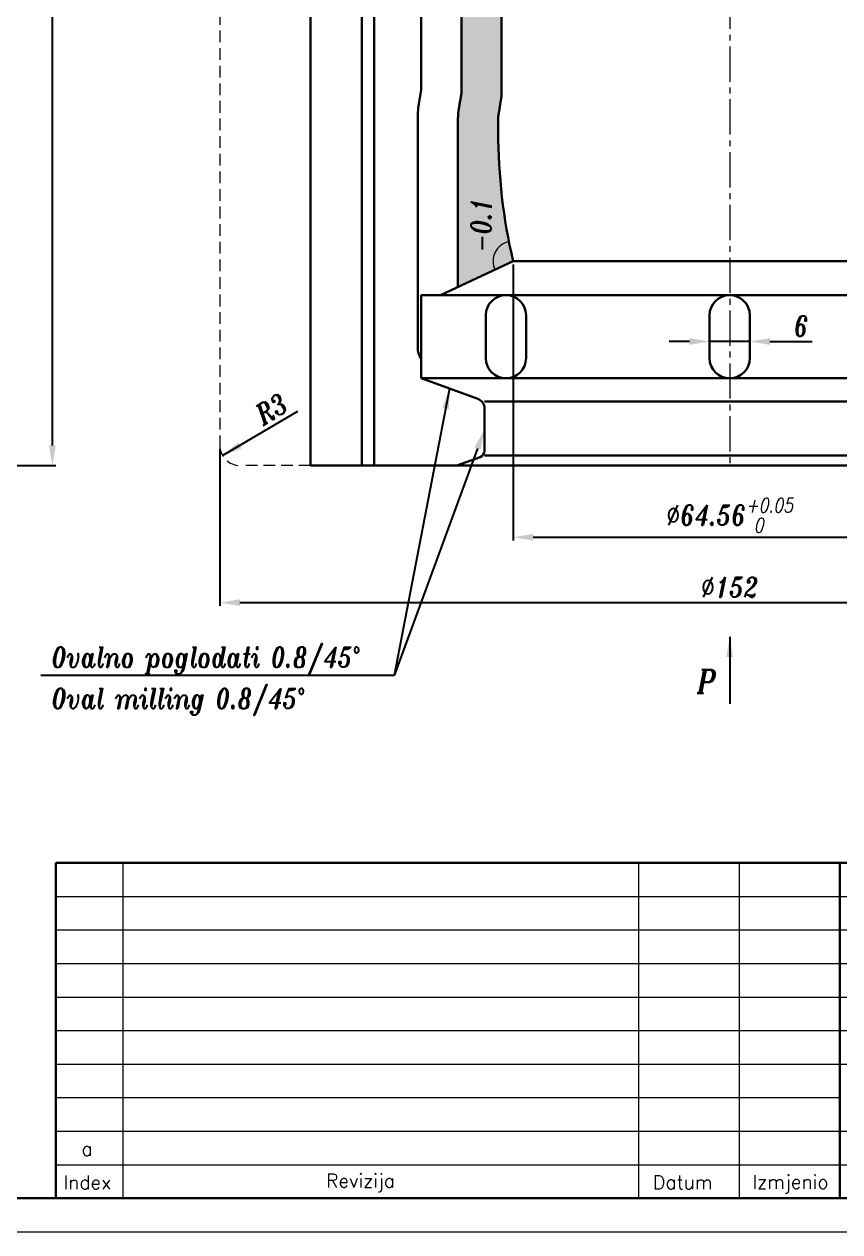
# Model space of a CAD drawing. Extents: x -409 to 838, y -94 to 534.
# Drawn here: x 208.1 to 329.7, y -94.1 to 85.9 of the extents above; entities that cross this region are included whole.
import ezdxf
from ezdxf import colors
from ezdxf.entities.mleader import LeaderData, LeaderLine
from ezdxf.math import Vec2, Vec3

# ---------------------------------------------------------------- set-up
doc = ezdxf.new("R2010")
doc.units = 0
doc.header["$LTSCALE"] = 7
doc.header["$MEASUREMENT"] = 0
doc.linetypes.add('CENTER2', pattern=[1.125, 0.75, -0.125, 0.125, -0.125])
doc.linetypes.add('HIDDEN', pattern=[0.375, 0.25, -0.125])
doc.layers.get('0').update_dxf_attribs({"linetype": 'CONTINUOUS', "lineweight": 15})
for name, color, linetype, lineweight in [('1', 1, 'CENTER2', 15), ('2', 2, 'HIDDEN', 15), ('3', 3, 'CONTINUOUS', 30), ('8', 252, 'CONTINUOUS', 15), ('ENGLISH', 252, 'CONTINUOUS', 18)]:
    doc.layers.add(name, color=color, linetype=linetype, lineweight=lineweight)
doc.styles.add('ITALICT', font='ITALICT.shx', dxfattribs={"width": 0.8, "height": 3})
doc.styles.add('ROMANS', font='romans.shx')
doc.styles.get("Standard").update_dxf_attribs({"font": 'isocp.shx', "height": 3})
doc.dimstyles.get("Standard").update_dxf_attribs({"dimtxt": 3, "dimasz": 3, "dimexe": 0.5, "dimexo": 0.5, "dimgap": 0.8, "dimtad": 1, "dimdsep": 46, "dimtxsty": 'ITALICT', "dimcen": 0.09, "dimazin": 2, "dimtfac": 1, "dimtmove": 0, "dimatfit": 3, "dimfxl": 1, "dimtolj": 1, "dimtzin": 0, "dimarcsym": 0})
doc.dimstyles.new('Standard$0', dxfattribs={"dimtxt": 3, "dimasz": 3, "dimexe": 0.5, "dimexo": 0.5, "dimgap": 0.8, "dimtad": 1, "dimdsep": 46, "dimtxsty": 'ITALICT', "dimcen": 0.09, "dimazin": 2, "dimtfac": 1, "dimtmove": 0, "dimatfit": 3, "dimfxl": 1, "dimtolj": 1, "dimtzin": 0, "dimarcsym": 0})

# ---------------------------------------------------------------- blocks, each defined once
blk = doc.blocks.new('*D56')
at = {"color": 0, "lineweight": -2}
for p, q in [((237.2560759354109, 22.61825387316441), (237.2560759354109, -0.8219221652613342)), ((389.2560759354111, 22.6182538731645), (389.2560759354111, -0.8219221652613342)), ((240.2560759354109, -0.3219221652613342), (386.2560759354111, -0.3219221652613342))]:
    blk.add_line(p, q, dxfattribs=at)
at = {"color": 0}
for points in [[(240.2560759354109, 0.1780778347386658), (240.2560759354109, -0.8219221652613342), (237.2560759354109, -0.3219221652613342)], [(386.2560759354111, -0.8219221652613342), (386.2560759354111, 0.1780778347386658), (389.2560759354111, -0.3219221652613342)]]:
    blk.add_solid(points, dxfattribs=at)
at = {"color": 0, "insert": (313.256075935411, 1.978077834738666), "char_height": 3, "attachment_point": 5, "style": 'ITALICT'}
blk.add_mtext('\\A1;%%c152', dxfattribs=at)
blk = doc.blocks.new('*D64')
at = {"color": 0, "lineweight": -2}
blk.add_line((237.6738271745294, 21.59116797612845), (248.8635718050158, 28.20854019661742), dxfattribs=at)
at = {"color": 0}
blk.add_solid([(240.0015616192382, 23.54862866664462), (240.5105902515835, 22.68787907968412), (237.6738271745294, 21.59116797612845)], dxfattribs=at)
at = {"color": 0, "insert": (244.9384072723479, 28.55937262312157), "char_height": 3, "attachment_point": 5, "rotation": 30.59914906915379, "style": 'ITALICT'}
blk.add_mtext('\\A1;R3', dxfattribs=at)
blk = doc.blocks.new('*D93')
at = {"color": 0, "lineweight": -2}
for p, q in [((148.2258858793589, 204.2182538731645), (212.8001589766388, 204.2182538731645)), ((212.3001589766388, 23.11825387316446), (212.3001589766388, 201.2182538731645)), ((147.3758858793589, 20.11825387316445), (212.8001589766388, 20.11825387316446))]:
    blk.add_line(p, q, dxfattribs=at)
at = {"color": 0}
for points in [[(212.8001589766388, 201.2182538731645), (211.8001589766388, 201.2182538731645), (212.3001589766388, 204.2182538731645)], [(211.8001589766388, 23.11825387316446), (212.8001589766388, 23.11825387316446), (212.3001589766388, 20.11825387316446)]]:
    blk.add_solid(points, dxfattribs=at)
at = {"color": 0, "insert": (210.0001589766388, 106.2553920564385), "char_height": 3, "attachment_point": 5, "rotation": 90, "style": 'ITALICT'}
blk.add_mtext('\\A1;184.1', dxfattribs=at)
blk = doc.blocks.new('*D117')
at = {"color": 0, "linetype": 'ByBlock', "lineweight": -2}
for p, q in [((307.2560759354108, 38.60731341265144), (304.2560759354108, 38.60731341265144)), ((310.2560759354108, 39.10731341265144), (310.2560759354108, 39.10731341265144)), ((316.2560759354108, 38.60731341265144), (310.2560759354108, 38.60731341265144)), ((316.2560759354108, 39.10731341265144), (316.2560759354108, 39.10731341265144)), ((319.2560759354108, 38.60731341265144), (325.5703616496965, 38.60731341265144))]:
    blk.add_line(p, q, dxfattribs=at)
at = {"color": 0}
for points in [[(307.2560759354108, 38.10731341265144), (307.2560759354108, 39.10731341265144), (310.2560759354108, 38.60731341265144)], [(319.2560759354108, 39.10731341265144), (319.2560759354108, 38.10731341265144), (316.2560759354108, 38.60731341265144)]]:
    blk.add_solid(points, dxfattribs=at)
at = {"color": 0, "insert": (323.9132187925536, 40.90731341265144), "char_height": 3, "attachment_point": 5, "style": 'ITALICT'}
blk.add_mtext('\\A1;6', dxfattribs=at)
blk = doc.blocks.new('*D286')
at = {"color": 0, "lineweight": -2}
for p, q in [((280.9760759354108, 50.06825387316456), (280.9760759354108, 8.923402199226238)), ((345.5360759354111, 50.06825387316449), (345.5360759354111, 8.923402199226238)), ((283.9760759354108, 9.423402199226238), (342.5360759354111, 9.423402199226238))]:
    blk.add_line(p, q, dxfattribs=at)
at = {"color": 0}
for points in [[(283.9760759354108, 9.923402199226238), (283.9760759354108, 8.923402199226238), (280.9760759354108, 9.423402199226238)], [(342.5360759354111, 8.923402199226238), (342.5360759354111, 9.923402199226238), (345.5360759354111, 9.423402199226238)]]:
    blk.add_solid(points, dxfattribs=at)
at = {"color": 0, "insert": (313.2560759354109, 12.70840219922624), "char_height": 3, "attachment_point": 5, "style": 'ITALICT'}
blk.add_mtext('\\A1;%%C64.56{}{\\H0.71x;\\C3;\\S+0.05^  0;}{{}}', dxfattribs=at)

msp = doc.modelspace()

# ---------------------------------------------------------------- hatches: boundary and pattern name
h = msp.add_hatch(color=256)
h.paths.add_polyline_path([(280.3465947633231, 53.50146942166903, 0.4817394306611191), (278.257153011271, 49.3003981508603), (280.9760759354107, 50.56825387316496, -0.008823786204246514)])
h.paths.add_polyline_path([(345.5360759354096, 50.56825387316495), (348.2549988595505, 49.30039815086015, 0.481739430661079), (346.165557107499, 53.50146942166889, -0.00882378620420941)])
h.paths.add_polyline_path([(300.4060759354109, 277.4682538731645), (300.406075935411, 278.6682538731645, 0.414213562373095), (299.606075935411, 279.4682538731645), (297.4060759354109, 279.4682538731645, 0.3991231770925686), (300.2507596244776, 276.4722770969598)])
h.paths.add_polyline_path([(329.106075935411, 279.4682538731645), (326.9060759354109, 279.4682538731646, 0.4142135623731783), (326.106075935411, 278.6682538731646), (326.106075935411, 277.4682538731645), (326.2613922463443, 276.4722770969598, 0.3991231770926062)])
at = {"layer": '8'}
h = msp.add_hatch(dxfattribs=at)
h.set_pattern_fill('DOTS', color=256, scale=15, angle=45, style=0)
h.set_pattern_definition([(45, (-1198.936798931267, 0), (-0.331456303681194, 0.9943689110435826), [0, -0.9375])])
edge = h.paths.add_edge_path()
edge.add_line((273.2560759354109, 75.61620784965243), (272.8782039980207, 73.34588368583681))
edge.add_arc((281.7560759354099, 71.86825387316466), 8.999999999998966, 170.5503343472685, 179.9999999999999)
edge.add_line((272.7560759354109, 71.86825387316449), (272.7560759354109, 46.73520147406501))
edge.add_line((272.7560759354109, 46.73520147406501), (278.257153011271, 49.3003981508603))
edge.add_arc((280.976075935412, 50.56825387316499), 3.000000000000038, 102.11221756034831, 205.0000197471108, ccw=False)
edge.add_arc((363.7602200795558, 69.86825387316378), 85.00414414414485, 179.9999999999995, 191.1011123834041, ccw=False)
edge.add_line((278.7560759354109, 69.86825387316378), (278.7560759354109, 71.86825387316401))
edge.add_arc((281.7560759354189, 71.86825387316401), 3.000000000007955, 170.5503343472787, 180, ccw=False)
edge.add_line((278.7967852896143, 72.36079714405605), (279.2153665812077, 74.8757106022737))
edge.add_arc((276.2560759354033, 75.36825387316503), 3.000000000007618, 350.5503343472689, 359.9999999999901)
edge.add_line((279.2560759354109, 75.36825387316452), (279.2560759354109, 89.67032076156731))
edge.add_spline(control_points=[(279.2560759354109, 89.67032076156731), (279.0933635578896, 89.72860268470255), (278.15415820944, 89.95220388262476), (275.6931615385263, 88.91301644209032), (276.6341928735308, 92.72060874331784), (276.4212120460931, 94.65563101290924), (275.7255798735025, 98.1758635917008), (278.0519175120259, 97.46545129399486), (279.0900810098967, 97.51340918166842), (279.2560759354108, 97.53105125207009)], knot_values=[1.098986622726365, 1.098986622726365, 1.098986622726365, 1.098986622726365, 1.615113882004922, 3.932119042406433, 6.418787099885904, 9.439016894986786, 11.67917280783765, 14.09051431805087, 14.56898365671836, 14.56898365671836, 14.56898365671836, 14.56898365671836], degree=3, periodic=0)
edge.add_line((279.2560759354109, 97.53105125207009), (279.2560759354109, 184.1682538731639))
edge.add_arc((276.256075935403, 184.1682538731639), 3.000000000007958, 0, 9.449665652716533)
edge.add_line((279.2153665812075, 184.660797144056), (278.7967852896142, 187.1757106022737))
edge.add_arc((281.7560759354189, 187.6682538731651), 3.000000000007958, 180, 189.4496656527165, ccw=False)
edge.add_line((278.7560759354109, 187.6682538731651), (278.7560759354109, 191.6682538731645))
edge.add_arc((311.5624050493348, 191.6682538731644), 32.80632911392384, 132.1347673838169, 180, ccw=False)
edge.add_arc((279.356075935411, 227.2682538731645), 15.19999999999994, 312.1347673838162, 4.929839500941279)
edge.add_line((294.4998462128937, 228.5744781199277), (294.4595387471504, 229.0417845592291))
edge.add_arc((349.2560759354121, 233.7682538731648), 55.00000000000114, 171.1364726862578, 184.9298395009412, ccw=False)
edge.add_line((294.9128777214256, 242.2427336728632), (299.4704136912056, 271.4682538731645))
edge.add_line((299.4704136912056, 271.4682538731645), (289.8938069307819, 271.4682538731645))
edge.add_arc((289.893806930782, 268.4682538731645), 3.000000000000008, 351.1364726862579, 90, ccw=False)
edge.add_line((292.8579813788176, 268.0060095204537), (288.9845288253545, 243.1672223782846))
edge.add_arc((349.2560759354146, 233.7682538731642), 61.00000000000372, 171.1364726862579, 184.9298395009407)
edge.add_line((288.4817346902493, 228.5261697249808), (288.5220421559924, 228.0588632856802))
edge.add_arc((279.3560759354111, 227.2682538731645), 9.199999999999877, 312.1347673838158, 4.9298395009412275, ccw=False)
edge.add_arc((311.5624050493345, 191.6682538731644), 38.80632911392365, 132.1347673838165, 179.9999999999999)
edge.add_line((272.7560759354109, 191.6682538731645), (272.7560759354109, 187.6682538731645))
edge.add_arc((281.7560759354092, 187.6682538731644), 8.999999999998295, 180, 189.449665652731)
edge.add_line((272.8782039980206, 186.1906240604926), (273.2560759354109, 183.9202998966768))
edge.add_line((273.2560759354109, 183.9202998966764), (273.2560759354109, 90.05493134319698))
edge.add_line((273.2560759354109, 90.05493134319698), (273.2560759354109, 75.61620784965243))
h.paths.add_polyline_path([(273.9307333137828, 51.41018654002153), (273.9307333137828, 60.79590082573583), (278.4307333137828, 60.79590082573583), (278.4307333137828, 51.41018654002153)], flags=24)
h.paths.add_polyline_path([(292.5637137347646, 260.3095547576244), (293.6022621374001, 269.9825335778328), (298.0765474947652, 269.5021477528252), (297.0379990921296, 259.8291689326168)], flags=24)
h.paths.add_polyline_path([(274.6989330782681, 138.6054220708533), (277.9132187925538, 138.6054220708533), (277.9132187925538, 132.6054220708533), (274.6989330782681, 132.6054220708533)], flags=24)

# ---------------------------------------------------------------- linework, layer by layer
for p, q in [((222.8160885203038, -39.13705040572137), (222.8160885203038, -89.13705040572154)), ((299.657893717166, -39.13705040572137), (299.657893717166, -89.13705040572154)), ((314.657893717166, -39.13705040572137), (314.657893717166, -89.13705040572154)), ((212.8160885203038, -44.13705040572137), (426.4996989140282, -44.13705040572148)), ((426.4996989140282, -49.13705040572148), (212.8160885203038, -49.13705040572137)), ((212.8160885203038, -54.13705040572148), (381.657893717166, -54.13705040572148)), ((212.8160885203038, -59.13705040572148), (381.657893717166, -59.13705040572148)), ((212.8160885203038, -64.13705040572148), (381.657893717166, -64.13705040572148)), ((212.8160885203038, -69.13705040572148), (426.4996989140282, -69.13705040572148)), ((329.657893717166, -74.13705040572148), (212.8160885203038, -74.13705040572148)), ((212.8160885203038, -79.1370504057216), (426.4996989140282, -79.13705040572148)), ((212.8160885203038, -84.13705040572148), (426.4996989140282, -84.13705040572148)), ((11.49969891402822, -94.1370504057216), (431.4996989140282, -94.1370504057216))]:
    msp.add_line(p, q)
msp.add_arc((280.9760759354119, 50.56825387316502), 3, 102.1122175603474, 205.0000197471127)
at = {"layer": '1'}
msp.add_line((313.2560759354109, 279.4682538731645), (313.2560759354108, 20.11825387316435), dxfattribs=at)
at = {"layer": '2'}
for p, q in [((237.2560759354112, 184.7182538731645), (237.256075935411, 23.11825387316443)), ((250.7560759354109, 20.11825387316444), (240.2560759354109, 20.11825387316444))]:
    msp.add_line(p, q, dxfattribs=at)
msp.add_arc((240.2560759354109, 23.11825387316444), 3, 180, 270, dxfattribs=at)
at = {"layer": '3'}
for p, q in [((250.7560759354109, 279.4682538731645), (250.756075935411, 20.11825387316446)), ((258.4362312757232, 279.4682538731645), (258.4362312757232, 20.11825387316441)), ((260.2560836188025, 279.4682538731645), (260.2560836188026, 20.11825387316446)), ((273.2560759354109, 75.61620784965241), (273.2560759354109, 183.9202998966769)), ((279.2560759354109, 75.3682538731645), (279.2560759354109, 184.1682538731645)), ((267.2560759354109, 76.11211580262798), (267.2560759354109, 183.4243919437)), ((267.2560759354109, 76.112115802628), (266.9596227064272, 74.33097022761828)), ((273.2560759354109, 75.61620784965241), (272.8782039980207, 73.3458836858368)), ((279.2153665812077, 74.8757106022737), (278.7967852896142, 72.36079714405531)), ((266.7560759354109, 37.72608498215776), (266.7560759354109, 71.8682538731645)), ((272.7560759354109, 46.73520147406501), (272.7560759354109, 71.8682538731645)), ((278.7560759354109, 69.8682538731645), (278.7560759354109, 71.8682538731645)), ((280.9760759354106, 50.56825387316447), (270.1558643307576, 45.52270179895758)), ((313.2560759354106, 50.56825387316447), (280.9760759354116, 50.56825387316495)), ((313.2560759354106, 50.56825387316447), (345.5360759354096, 50.56825387316495)), ((267.2560759354105, 45.52270179895807), (267.256075935411, 33.11777258697997)), ((313.2560759354103, 45.52270179895801), (267.2560759354105, 45.52270179895807)), ((313.2560759354109, 45.52270179895801), (359.2560759354107, 45.52270179895807)), ((276.9035634380478, 42.52270179895802), (276.9035634380476, 36.1177725869813)), ((282.9035634380478, 42.52270179895802), (282.9035634380476, 36.11777258698109)), ((310.2560759354103, 42.52270179895799), (310.2560759354109, 36.11777258698015)), ((316.2560759354103, 42.52270179895799), (316.2560759354109, 36.11777258698023)), ((267.256075935411, 33.11777258697997), (313.256075935411, 33.11777258698008)), ((275.7191061503995, 30.03748149702879), (267.256075935411, 33.11777258697997)), ((359.2560759354109, 33.11777258697997), (313.2560759354109, 33.11777258698008)), ((313.256075935411, 29.67825387316439), (276.7060759354113, 29.67825387316439)), ((313.2560759354109, 29.67825387316439), (349.8060759354105, 29.67825387316439)), ((276.7060759354109, 28.62794256584992), (276.7060759354108, 22.318461411374)), ((276.7060759354111, 21.61825387316433), (313.2560759354108, 21.61825387316433)), ((349.8060759354107, 21.61825387316433), (313.2560759354109, 21.61825387316433)), ((313.2560759354109, 20.11825387316433), (250.7560759354107, 20.11825387316444)), ((276.0480960787366, 21.37876879058812), (272.5848598062293, 20.11825387316444)), ((313.2560759354109, 20.11825387316433), (375.7560759354112, 20.11825387316444)), ((212.8160885203038, -39.13705040572137), (426.4996989140282, -39.13705040572137)), ((212.8160885203038, -39.13705040572137), (212.8160885203038, -89.13705040572154)), ((329.657893717166, -39.13705040572137), (329.657893717166, -89.13705040572154)), ((31.49969891402822, -89.1370504057216), (426.4996989140282, -89.13705040572154)), ((212.8160885203038, -89.13705040572165), (426.4996989140282, -89.13705040572154))]:
    msp.add_line(p, q, dxfattribs=at)
for centre, radius, start, end in [((281.7560759354109, 71.8682538731645), 15, 170.5503343472687, 180), ((276.2560759354109, 75.3682538731645), 3, 350.5503343472685, 0), ((281.7560759354109, 71.8682538731645), 9, 170.5503343472687, 180), ((281.7560759354109, 71.8682538731645), 3, 170.5503343472685, 180), ((363.7602200795596, 69.86825387316452), 85.00414414414865, 180, 193.1233227372462), ((279.9035634380478, 42.52270179895802), 3.00000000000002, 0, 180), ((313.2560759354103, 42.52270179895799), 3.00000000000002, 0, 180), ((269.7560759354109, 37.72608498215776), 3.000000000000001, 180.0000000000001, 213.5573097619188), ((279.9035634380476, 36.11777258698119), 3.000000000000075, 180, 0), ((313.256075935411, 36.11777258698015), 3.000000000000075, 180, 0), ((275.206075935411, 28.62794256584992), 1.5, 0, 69.99999999999649), ((275.7060759354109, 22.31846141137405), 1, 290.0000000000001, 0)]:
    msp.add_arc(centre, radius, start, end, dxfattribs=at)

# ---------------------------------------------------------------- texts
at = {"style": 'ITALICT', "width": 0.8000000000000002}
msp.add_text('-0.1', height=3, rotation=90, dxfattribs=at).set_placement((277.6807333137828, 51.93161511145006))
at = {"style": 'ITALICT'}
for s, height, width, p in [('Ovalno poglodati 0.8/45°', 3, 0.8000000000000002, (212.175990135408, -9.968090719801111)), ('P', 3.5, 0.8, (308.38604634764, -13.84348250865155))]:
    msp.add_text(s, height=height, dxfattribs=dict(at, width=width)).set_placement(p)
at = {"style": 'ROMANS'}
for s, p in [('a', (216.6277789957598, -82.78871469239823)), ('Index', (213.932129838752, -87.78871469239812)), ('Revizija', (253.077433721882, -87.54312768912678)), ('Datum', (301.8199026678883, -87.77141718549046)), ('Izmjenio', (316.656349963903, -87.71357583652457))]:
    msp.add_text(s, height=2.05, dxfattribs=at).set_placement(p)
at = {"layer": 'ENGLISH', "style": 'ITALICT', "width": 0.8000000000000002}
msp.add_text('Oval milling 0.8/45°', height=3, dxfattribs=at).set_placement((212.175990135408, -16.11299422733029))

# ---------------------------------------------------------------- dimensions: what is measured, and where the dimension line sits
dim = msp.add_linear_dim(base=(212.3001589766388, 204.2182538731645), p1=(146.8758858793589, 20.11825387316445), p2=(147.7258858793589, 204.2182538731645), angle=90, dimstyle='Standard', override={"dimtmove": 0})
dim.commit()
dim.dimension.update_dxf_attribs({"geometry": '*D93', "text_midpoint": (212.3001589766388, 106.2553920564385), "dimtype": 160})
for base, p1, p2, text, dimstyle, override, picture, middle in [((345.5360759354111, 9.423402199226238), (280.9760759354108, 50.56825387316456), (345.5360759354111, 50.56825387316449), '<>{}{\\H0.71x;\\C3;\\S+0.05^  0;}{{}}', 'Standard$0', {"dimpost": '%%C<>', "dimtp": 0.05}, '*D286', (313.2560759354109, 9.423402199226238)), ((389.2560759354111, -0.3219221652613342), (237.2560759354109, 23.11825387316441), (389.2560759354111, 23.1182538731645), '%%c<>', 'Standard', {"dimtmove": 0}, '*D56', (313.256075935411, -0.3219221652613342))]:
    dim = msp.add_linear_dim(base=base, p1=p1, p2=p2, text=text, dimstyle=dimstyle, override=override)
    dim.commit()
    dim.dimension.update_dxf_attribs({"geometry": picture, "text_midpoint": middle, "dimtype": 160})
dim = msp.add_linear_dim(base=(310.2560759354108, 38.60731341265144), p1=(316.2560759354108, 38.60731341265144), p2=(310.2560759354108, 38.60731341265144), dimstyle='Standard', override={"dimarcsym": 1})
dim.commit()
dim.dimension.update_dxf_attribs({"geometry": '*D117', "text_midpoint": (323.9132187925536, 38.60731341265144), "dimtype": 160})
dim = msp.add_radius_dim(center=(240.2560759354107, 23.11825387316429), mpoint=(237.6738271745294, 21.59116797612845), dimstyle='Standard', override={"dimtmove": 1})
dim.commit()
dim.dimension.update_dxf_attribs({"geometry": '*D64', "text_midpoint": (246.1091731267421, 26.57964857311243), "dimtype": 164})

# ---------------------------------------------------------------- leaders
for points, override in [([(271.4875910429053, 31.57762704200438), (263.2653053601579, -11.20549320886822)], {"dimasz": 3, "dimgap": 0.8, "dimtad": 0}), ([(313.256075935411, -5.412055685846489), (313.256075935411, -15.41205568584648)], {"dimgap": 0.7, "dimtad": 0})]:
    msp.add_leader(points, dimstyle='Standard', override=override)
ml = msp.add_multileader_mtext('Standard')
ml.set_content('', color=256)
ml.set_leader_properties()
ml.build(insert=Vec2(0, 0))
ml.multileader.update_dxf_attribs({"text_right_attachment_type": 6, "dogleg_length": 0.36, "arrow_head_size": 3})
ctx = ml.context
ctx.base_point, ctx.arrow_head_size, ctx.plane_origin = Vec3(208.5699075218749, -11.20549320886822), 3, Vec3(296.6998012614258, -63.19774969984483)
ctx.right_attachment, ctx.text_align_type, ctx.attachment_type = 6, 2, 2
notes = []
notes.append((ctx, [(0, (1, 1, 0), (263.2653053601579, -11.20549320886822), (-1, 0), 50.69539783828303, [(0, [(276.7060759354108, 25.47320198861196)], 0, [])])]))
ctx.mtext.insert, ctx.mtext.alignment, ctx.mtext.flow_direction = Vec3(210.5699075218749, -11.20549320886822), 3, 5
for ctx, leaders in notes:
    for number, flags, end, landing, length, lines in leaders:
        leader = LeaderData()
        leader.index, (leader.has_last_leader_line, leader.has_dogleg_vector, leader.attachment_direction) = number, flags
        leader.last_leader_point, leader.dogleg_vector, leader.dogleg_length = Vec3(end), Vec3(landing), length
        for number, points, colour, breaks in lines:
            line = LeaderLine()
            line.index, line.vertices, line.color, line.breaks = number, Vec3.list(points), colors.encode_raw_color(colour), breaks
            leader.lines.append(line)
        ctx.leaders.append(leader)

doc.saveas('drawing.dxf')
